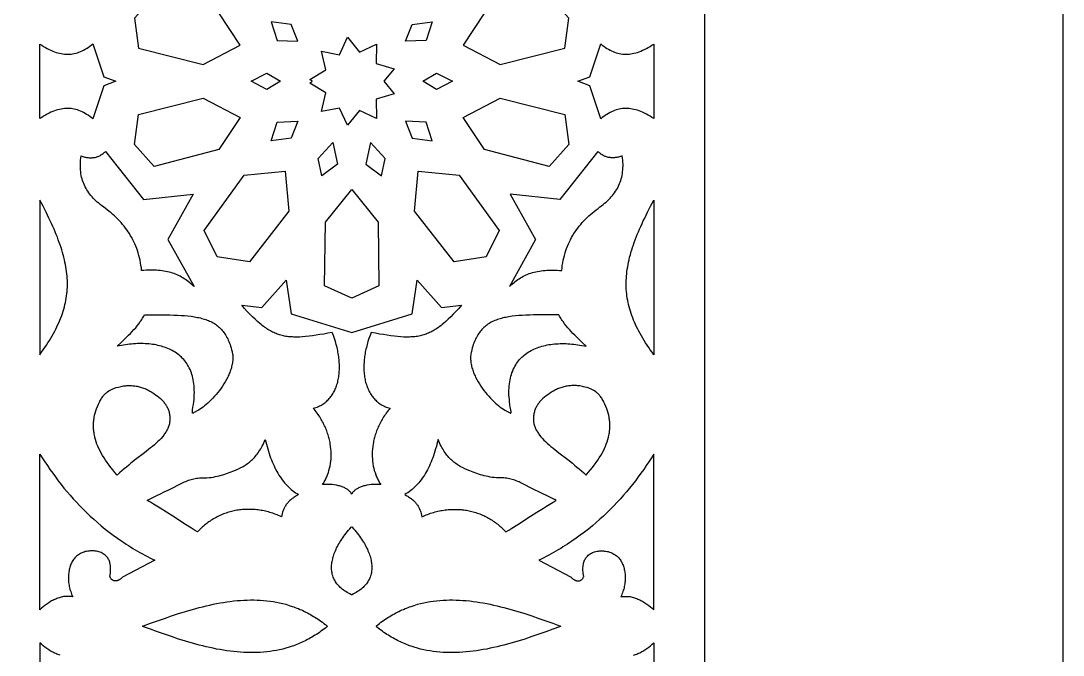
# Model space of a CAD drawing. Extents: x -580 to 580, y -400 to 400.
# Drawn here: x 478.1 to 580, y -56.1 to 5.9 of the extents above; entities that cross this region are included whole.
import ezdxf

# ---------------------------------------------------------------- set-up
doc = ezdxf.new("R2010")
doc.units = 0
doc.layers.add('LAYER_1', color=18, linetype='CONTINUOUS')
doc.layers.add('LAYER_2', color=174, linetype='CONTINUOUS')

msp = doc.modelspace()

# ---------------------------------------------------------------- linework, layer by layer
at = {"layer": 'LAYER_1'}
for points in [[(-580, -400), (580, -400), (580, 400), (-580, 400)], [(489.26, 6.14), (489.66, 3.23), (495.97, 1.61), (499.58, 3.5), (497.51, 6.66), (491.18, 8.3)], [(524.99, 1.61), (531.29, 3.23), (531.69, 6.14), (529.78, 8.3), (523.44, 6.66), (521.37, 3.5)], [(505.21, 3.89), (504.56, 5.55), (502.61, 5.81), (503.19, 3.98)], [(515.75, 3.89), (516.39, 5.55), (518.35, 5.81), (517.77, 3.98)], [(506.63, -0.02), (506.4, 0.16), (507.96, 1.09), (507.52, 2.92), (509.3, 2.58), (510.08, 4.28), (511.24, 2.83), (512.89, 3.6), (512.88, 1.72), (514.62, 1.21), (513.62, -0.02), (514.62, -1.25), (512.88, -1.76), (512.89, -3.65), (511.24, -2.87), (510.08, -4.32), (509.3, -2.63), (507.52, -2.96), (507.96, -1.13), (506.4, -0.2)], [(480, -0.02), (480, 3.62), (480.19, 3.5), (480.37, 3.38), (480.55, 3.28), (480.73, 3.18), (480.91, 3.09), (481.09, 3.01), (481.26, 2.94), (481.43, 2.87), (481.6, 2.81), (481.77, 2.76), (481.94, 2.72), (482.1, 2.69), (482.26, 2.66), (482.42, 2.64), (482.58, 2.63), (482.74, 2.63), (482.9, 2.64), (483.06, 2.65), (483.21, 2.67), (483.37, 2.7), (483.52, 2.73), (483.67, 2.78), (483.83, 2.83), (483.98, 2.89), (484.13, 2.96), (484.28, 3.03), (484.43, 3.11), (484.58, 3.2), (484.73, 3.3), (484.88, 3.41), (485.03, 3.52), (485.18, 3.64), (486.25, 0.41), (487.42, -0.02), (486.25, -0.45), (485.18, -3.68), (485.03, -3.56), (484.88, -3.45), (484.73, -3.34), (484.58, -3.25), (484.43, -3.15), (484.28, -3.07), (484.13, -3), (483.98, -2.93), (483.83, -2.87), (483.67, -2.82), (483.52, -2.78), (483.37, -2.74), (483.21, -2.71), (483.06, -2.69), (482.9, -2.68), (482.74, -2.67), (482.58, -2.67), (482.42, -2.68), (482.26, -2.7), (482.1, -2.73), (481.94, -2.76), (481.77, -2.81), (481.6, -2.85), (481.43, -2.91), (481.26, -2.98), (481.09, -3.05), (480.91, -3.13), (480.73, -3.22), (480.55, -3.32), (480.37, -3.43), (480.19, -3.54), (480, -3.66)], [(532.58, -0.02), (533.75, 0.41), (534.82, 3.64), (534.97, 3.52), (535.12, 3.41), (535.27, 3.3), (535.42, 3.2), (535.57, 3.11), (535.72, 3.03), (535.87, 2.96), (536.02, 2.89), (536.17, 2.83), (536.33, 2.78), (536.48, 2.73), (536.63, 2.7), (536.79, 2.67), (536.94, 2.65), (537.1, 2.64), (537.26, 2.63), (537.42, 2.63), (537.58, 2.64), (537.74, 2.66), (537.9, 2.69), (538.06, 2.72), (538.23, 2.76), (538.4, 2.81), (538.57, 2.87), (538.74, 2.94), (538.91, 3.01), (539.09, 3.09), (539.27, 3.18), (539.45, 3.28), (539.63, 3.38), (539.81, 3.5), (540, 3.62), (540, -0.02), (540, -3.66), (539.81, -3.54), (539.63, -3.43), (539.45, -3.32), (539.27, -3.22), (539.09, -3.13), (538.91, -3.05), (538.74, -2.98), (538.57, -2.91), (538.4, -2.85), (538.23, -2.81), (538.06, -2.76), (537.9, -2.73), (537.74, -2.7), (537.58, -2.68), (537.42, -2.67), (537.26, -2.67), (537.1, -2.68), (536.94, -2.69), (536.79, -2.71), (536.63, -2.74), (536.48, -2.78), (536.33, -2.82), (536.17, -2.87), (536.02, -2.93), (535.87, -3), (535.72, -3.07), (535.57, -3.15), (535.42, -3.25), (535.27, -3.34), (535.12, -3.45), (534.97, -3.56), (534.82, -3.68), (533.75, -0.45)], [(500.64, -0.02), (502.18, 0.78), (503.53, -0.02), (502.18, -0.82)], [(517.42, -0.02), (518.78, 0.78), (520.32, -0.02), (518.78, -0.82)], [(489.26, -6.18), (489.66, -3.27), (495.97, -1.65), (499.58, -3.54), (497.51, -6.7), (491.18, -8.34)], [(524.99, -1.65), (531.29, -3.27), (531.69, -6.18), (529.78, -8.34), (523.44, -6.7), (521.37, -3.54)], [(505.21, -3.93), (504.56, -5.59), (502.61, -5.85), (503.19, -4.02)], [(515.75, -3.93), (516.39, -5.59), (518.35, -5.85), (517.77, -4.02)], [(508.65, -6.01), (509.1, -8.11), (507.56, -9.25), (507.2, -7.56)], [(512.31, -6.01), (511.85, -8.11), (513.4, -9.25), (513.75, -7.56)], [(495.07, -20.08), (494.96, -19.98), (494.85, -19.87), (494.73, -19.77), (494.62, -19.67), (494.5, -19.57), (494.37, -19.48), (494.25, -19.39), (494.12, -19.31), (493.99, -19.23), (493.85, -19.15), (493.71, -19.08), (493.57, -19.01), (493.42, -18.94), (493.27, -18.88), (493.12, -18.82), (492.97, -18.77), (492.81, -18.72), (492.64, -18.68), (492.47, -18.64), (492.3, -18.6), (492.13, -18.57), (491.95, -18.54), (491.77, -18.52), (491.58, -18.5), (491.39, -18.49), (491.2, -18.48), (491, -18.47), (490.8, -18.47), (490.59, -18.48), (490.38, -18.49), (490.17, -18.5), (489.95, -18.52), (489.93, -18.26), (489.89, -18.01), (489.85, -17.76), (489.8, -17.51), (489.75, -17.27), (489.69, -17.03), (489.63, -16.8), (489.55, -16.57), (489.47, -16.35), (489.39, -16.13), (489.3, -15.92), (489.2, -15.71), (489.1, -15.5), (488.99, -15.3), (488.88, -15.11), (488.76, -14.91), (488.64, -14.72), (488.51, -14.54), (488.38, -14.36), (488.24, -14.18), (488.09, -14), (487.95, -13.83), (487.79, -13.66), (487.64, -13.5), (487.47, -13.34), (487.31, -13.18), (487.13, -13.03), (486.96, -12.87), (486.78, -12.73), (486.6, -12.58), (486.41, -12.44), (486.22, -12.3), (486.06, -12.18), (485.91, -12.06), (485.77, -11.94), (485.62, -11.82), (485.49, -11.7), (485.36, -11.57), (485.23, -11.45), (485.12, -11.32), (485, -11.18), (484.89, -11.05), (484.79, -10.91), (484.7, -10.77), (484.6, -10.63), (484.52, -10.48), (484.44, -10.33), (484.37, -10.18), (484.3, -10.02), (484.24, -9.87), (484.18, -9.71), (484.13, -9.54), (484.09, -9.38), (484.05, -9.21), (484.02, -9.03), (484, -8.86), (483.98, -8.68), (483.97, -8.49), (483.97, -8.31), (483.97, -8.11), (483.98, -7.92), (483.99, -7.72), (484.02, -7.52), (484.04, -7.31), (484.22, -7.37), (484.39, -7.42), (484.48, -7.44), (484.56, -7.45), (484.64, -7.47), (484.72, -7.48), (484.81, -7.49), (484.89, -7.49), (484.97, -7.49), (485.04, -7.49), (485.12, -7.49), (485.2, -7.48), (485.27, -7.47), (485.35, -7.46), (485.42, -7.45), (485.5, -7.43), (485.57, -7.41), (485.64, -7.38), (485.71, -7.36), (485.78, -7.33), (485.85, -7.3), (485.92, -7.26), (485.98, -7.22), (486.05, -7.18), (486.11, -7.14), (486.18, -7.09), (486.24, -7.04), (486.3, -6.99), (486.36, -6.94), (486.42, -6.88), (490.13, -11.57), (494.98, -11.05), (492.51, -15.48)], [(525.89, -20.08), (526, -19.98), (526.11, -19.87), (526.22, -19.77), (526.34, -19.67), (526.46, -19.57), (526.58, -19.48), (526.71, -19.39), (526.84, -19.31), (526.97, -19.23), (527.1, -19.15), (527.24, -19.08), (527.39, -19.01), (527.53, -18.94), (527.68, -18.88), (527.83, -18.82), (527.99, -18.77), (528.15, -18.72), (528.31, -18.68), (528.48, -18.64), (528.65, -18.6), (528.83, -18.57), (529, -18.54), (529.19, -18.52), (529.37, -18.5), (529.56, -18.49), (529.76, -18.48), (529.95, -18.47), (530.15, -18.47), (530.36, -18.48), (530.57, -18.49), (530.78, -18.5), (531, -18.52), (531.03, -18.26), (531.06, -18.01), (531.1, -17.76), (531.15, -17.51), (531.2, -17.27), (531.26, -17.03), (531.33, -16.8), (531.4, -16.57), (531.48, -16.35), (531.56, -16.13), (531.65, -15.92), (531.75, -15.71), (531.85, -15.5), (531.96, -15.3), (532.07, -15.11), (532.19, -14.91), (532.31, -14.72), (532.44, -14.54), (532.58, -14.36), (532.72, -14.18), (532.86, -14), (533.01, -13.83), (533.16, -13.66), (533.32, -13.5), (533.48, -13.34), (533.65, -13.18), (533.82, -13.03), (534, -12.87), (534.17, -12.73), (534.36, -12.58), (534.55, -12.44), (534.74, -12.3), (534.89, -12.18), (535.04, -12.06), (535.19, -11.94), (535.33, -11.82), (535.47, -11.7), (535.6, -11.57), (535.72, -11.45), (535.84, -11.32), (535.95, -11.18), (536.06, -11.05), (536.16, -10.91), (536.26, -10.77), (536.35, -10.63), (536.44, -10.48), (536.51, -10.33), (536.59, -10.18), (536.65, -10.02), (536.72, -9.87), (536.77, -9.71), (536.82, -9.54), (536.86, -9.38), (536.9, -9.21), (536.93, -9.03), (536.95, -8.86), (536.97, -8.68), (536.98, -8.49), (536.99, -8.31), (536.99, -8.11), (536.98, -7.92), (536.96, -7.72), (536.94, -7.52), (536.91, -7.31), (536.74, -7.37), (536.56, -7.42), (536.48, -7.44), (536.39, -7.45), (536.31, -7.47), (536.23, -7.48), (536.15, -7.49), (536.07, -7.49), (535.99, -7.49), (535.91, -7.49), (535.83, -7.49), (535.76, -7.48), (535.68, -7.47), (535.61, -7.46), (535.53, -7.45), (535.46, -7.43), (535.39, -7.41), (535.32, -7.38), (535.25, -7.36), (535.18, -7.33), (535.11, -7.3), (535.04, -7.26), (534.97, -7.22), (534.91, -7.18), (534.84, -7.14), (534.78, -7.09), (534.71, -7.04), (534.65, -6.99), (534.59, -6.94), (534.53, -6.88), (530.83, -11.57), (525.98, -11.05), (528.45, -15.48)], [(500.48, -17.67), (497.33, -17.18), (496.05, -14.61), (499.97, -9.2), (503.99, -8.79), (504.33, -12.71)], [(520.98, -9.2), (524.9, -14.61), (523.63, -17.18), (520.48, -17.67), (516.63, -12.71), (516.97, -8.79)], [(510.48, -10.58), (513.05, -13.78), (513.13, -20), (510.48, -21.2), (507.83, -20), (507.91, -13.78)], [(480, -26.74), (480.17, -26.5), (480.34, -26.27), (480.5, -26.03), (480.65, -25.8), (480.8, -25.57), (480.94, -25.34), (481.08, -25.12), (481.21, -24.89), (481.34, -24.67), (481.46, -24.45), (481.57, -24.23), (481.68, -24.01), (481.78, -23.79), (481.88, -23.57), (481.97, -23.35), (482.06, -23.14), (482.14, -22.92), (482.21, -22.71), (482.28, -22.5), (482.35, -22.28), (482.41, -22.07), (482.46, -21.85), (482.51, -21.64), (482.55, -21.43), (482.59, -21.21), (482.62, -21), (482.65, -20.79), (482.67, -20.57), (482.69, -20.36), (482.7, -20.14), (482.7, -19.92), (482.7, -19.71), (482.7, -19.49), (482.68, -19.27), (482.67, -19.05), (482.65, -18.83), (482.62, -18.6), (482.59, -18.38), (482.55, -18.15), (482.51, -17.92), (482.46, -17.69), (482.41, -17.46), (482.36, -17.22), (482.29, -16.98), (482.23, -16.75), (482.15, -16.5), (482.08, -16.26), (481.99, -16.01), (481.91, -15.76), (481.81, -15.51), (481.72, -15.26), (481.61, -15), (481.51, -14.74), (481.39, -14.47), (481.28, -14.2), (481.15, -13.93), (481.03, -13.66), (480.89, -13.38), (480.76, -13.1), (480.62, -12.81), (480.32, -12.22), (480, -11.62)], [(540, -26.74), (539.83, -26.5), (539.66, -26.27), (539.5, -26.03), (539.35, -25.8), (539.2, -25.57), (539.06, -25.34), (538.92, -25.12), (538.79, -24.89), (538.66, -24.67), (538.54, -24.45), (538.43, -24.23), (538.32, -24.01), (538.22, -23.79), (538.12, -23.57), (538.03, -23.35), (537.94, -23.14), (537.86, -22.92), (537.79, -22.71), (537.72, -22.5), (537.65, -22.28), (537.59, -22.07), (537.54, -21.85), (537.49, -21.64), (537.45, -21.43), (537.41, -21.21), (537.38, -21), (537.35, -20.79), (537.33, -20.57), (537.31, -20.36), (537.3, -20.14), (537.3, -19.92), (537.3, -19.71), (537.3, -19.49), (537.32, -19.27), (537.33, -19.05), (537.35, -18.83), (537.38, -18.6), (537.41, -18.38), (537.45, -18.15), (537.49, -17.92), (537.54, -17.69), (537.59, -17.46), (537.64, -17.22), (537.71, -16.98), (537.77, -16.75), (537.85, -16.5), (537.92, -16.26), (538.01, -16.01), (538.09, -15.76), (538.19, -15.51), (538.28, -15.26), (538.39, -15), (538.49, -14.74), (538.61, -14.47), (538.72, -14.2), (538.85, -13.93), (538.97, -13.66), (539.11, -13.38), (539.24, -13.1), (539.38, -12.81), (539.68, -12.22), (540, -11.62)], [(510.48, -40.38), (510.48, -40.37), (510.47, -40.38), (510.47, -40.36), (510.43, -40.29), (510.38, -40.22), (510.33, -40.16), (510.28, -40.1), (510.22, -40.05), (510.16, -39.99), (510.1, -39.94), (510.03, -39.89), (509.96, -39.85), (509.88, -39.81), (509.81, -39.76), (509.73, -39.73), (509.64, -39.69), (509.56, -39.66), (509.47, -39.63), (509.38, -39.6), (509.28, -39.57), (509.19, -39.55), (509.09, -39.52), (508.99, -39.5), (508.78, -39.47), (508.57, -39.44), (508.34, -39.43), (508.11, -39.42), (507.88, -39.42), (507.64, -39.42), (507.69, -39.34), (507.75, -39.25), (507.8, -39.16), (507.86, -39.07), (507.91, -38.97), (507.95, -38.88), (508, -38.78), (508.04, -38.68), (508.08, -38.58), (508.12, -38.48), (508.2, -38.27), (508.26, -38.06), (508.32, -37.84), (508.37, -37.62), (508.4, -37.39), (508.43, -37.16), (508.46, -36.92), (508.47, -36.68), (508.47, -36.44), (508.46, -36.2), (508.44, -35.95), (508.42, -35.7), (508.38, -35.45), (508.36, -35.32), (508.33, -35.2), (508.31, -35.07), (508.28, -34.94), (508.24, -34.82), (508.21, -34.69), (508.17, -34.56), (508.13, -34.44), (508.09, -34.31), (508.04, -34.18), (507.99, -34.06), (507.94, -33.93), (507.89, -33.8), (507.83, -33.68), (507.77, -33.55), (507.71, -33.43), (507.64, -33.31), (507.57, -33.18), (507.5, -33.06), (507.43, -32.94), (507.35, -32.81), (507.27, -32.69), (507.19, -32.57), (507.1, -32.45), (507.01, -32.33), (506.92, -32.21), (506.83, -32.1), (506.73, -31.98), (506.86, -31.94), (506.98, -31.9), (507.1, -31.86), (507.22, -31.81), (507.34, -31.75), (507.45, -31.7), (507.55, -31.64), (507.66, -31.57), (507.76, -31.5), (507.86, -31.43), (507.95, -31.36), (508.04, -31.28), (508.13, -31.2), (508.21, -31.11), (508.29, -31.03), (508.37, -30.94), (508.44, -30.84), (508.51, -30.75), (508.58, -30.65), (508.64, -30.55), (508.71, -30.45), (508.76, -30.34), (508.82, -30.23), (508.87, -30.12), (508.92, -30.01), (508.96, -29.89), (509, -29.77), (509.04, -29.65), (509.08, -29.53), (509.11, -29.41), (509.14, -29.28), (509.17, -29.15), (509.19, -29.02), (509.22, -28.89), (509.23, -28.76), (509.25, -28.63), (509.26, -28.49), (509.27, -28.35), (509.28, -28.21), (509.28, -28.08), (509.28, -27.94), (509.28, -27.79), (509.28, -27.65), (509.27, -27.51), (509.26, -27.36), (509.25, -27.22), (509.23, -27.07), (509.21, -26.93), (509.19, -26.78), (509.17, -26.63), (509.14, -26.48), (509.11, -26.34), (509.08, -26.19), (509.05, -26.04), (508.97, -25.74), (508.89, -25.45), (508.79, -25.15), (508.69, -24.86), (508.57, -24.56), (508.15, -24.64), (507.75, -24.72), (507.36, -24.78), (507, -24.84), (506.64, -24.89), (506.31, -24.94), (505.98, -24.97), (505.67, -25), (505.38, -25.02), (505.09, -25.02), (504.95, -25.02), (504.81, -25.02), (504.68, -25.01), (504.55, -25.01), (504.42, -25), (504.29, -24.98), (504.16, -24.97), (504.04, -24.95), (503.92, -24.92), (503.8, -24.9), (503.68, -24.87), (503.56, -24.84), (503.44, -24.81), (503.32, -24.77), (503.21, -24.73), (503.09, -24.68), (502.98, -24.64), (502.87, -24.58), (502.75, -24.53), (502.64, -24.47), (502.53, -24.41), (502.42, -24.35), (502.3, -24.28), (502.19, -24.21), (502.08, -24.13), (501.97, -24.05), (501.85, -23.97), (501.74, -23.88), (501.62, -23.79), (501.51, -23.69), (501.27, -23.49), (501.04, -23.27), (500.79, -23.03), (500.54, -22.78), (500.28, -22.51), (500.02, -22.22), (499.74, -21.91), (501.71, -22.13), (504.06, -19.44), (504.56, -22.76), (510.48, -24.57), (516.4, -22.76), (516.89, -19.44), (519.25, -22.13), (521.22, -21.91), (520.94, -22.22), (520.67, -22.51), (520.41, -22.78), (520.16, -23.03), (519.92, -23.27), (519.68, -23.49), (519.45, -23.69), (519.33, -23.79), (519.22, -23.88), (519.1, -23.97), (518.99, -24.05), (518.88, -24.13), (518.76, -24.21), (518.65, -24.28), (518.54, -24.35), (518.43, -24.41), (518.31, -24.47), (518.2, -24.53), (518.09, -24.58), (517.98, -24.64), (517.86, -24.68), (517.75, -24.73), (517.63, -24.77), (517.52, -24.81), (517.4, -24.84), (517.28, -24.87), (517.16, -24.9), (517.04, -24.92), (516.92, -24.95), (516.79, -24.97), (516.66, -24.98), (516.54, -25), (516.41, -25.01), (516.27, -25.01), (516.14, -25.02), (516, -25.02), (515.86, -25.02), (515.58, -25.02), (515.28, -25), (514.97, -24.97), (514.65, -24.94), (514.31, -24.89), (513.96, -24.84), (513.59, -24.78), (513.2, -24.72), (512.8, -24.64), (512.38, -24.56), (512.27, -24.86), (512.16, -25.15), (512.07, -25.45), (511.98, -25.74), (511.91, -26.04), (511.87, -26.19), (511.84, -26.34), (511.81, -26.48), (511.79, -26.63), (511.76, -26.78), (511.74, -26.93), (511.72, -27.07), (511.71, -27.22), (511.7, -27.36), (511.69, -27.51), (511.68, -27.65), (511.67, -27.79), (511.67, -27.94), (511.67, -28.08), (511.68, -28.21), (511.68, -28.35), (511.69, -28.49), (511.71, -28.63), (511.72, -28.76), (511.74, -28.89), (511.76, -29.02), (511.78, -29.15), (511.81, -29.28), (511.84, -29.41), (511.87, -29.53), (511.91, -29.65), (511.95, -29.77), (511.99, -29.89), (512.04, -30.01), (512.09, -30.12), (512.14, -30.23), (512.19, -30.34), (512.25, -30.45), (512.31, -30.55), (512.37, -30.65), (512.44, -30.75), (512.51, -30.84), (512.59, -30.94), (512.66, -31.03), (512.74, -31.11), (512.83, -31.2), (512.91, -31.28), (513.01, -31.36), (513.1, -31.43), (513.2, -31.5), (513.3, -31.57), (513.4, -31.64), (513.51, -31.7), (513.62, -31.75), (513.73, -31.81), (513.85, -31.86), (513.97, -31.9), (514.1, -31.94), (514.23, -31.98), (514.13, -32.1), (514.03, -32.21), (513.94, -32.33), (513.85, -32.45), (513.77, -32.57), (513.68, -32.69), (513.6, -32.81), (513.53, -32.94), (513.45, -33.06), (513.38, -33.18), (513.31, -33.31), (513.25, -33.43), (513.19, -33.55), (513.13, -33.68), (513.07, -33.8), (513.02, -33.93), (512.96, -34.06), (512.91, -34.18), (512.87, -34.31), (512.83, -34.44), (512.78, -34.56), (512.75, -34.69), (512.71, -34.82), (512.68, -34.94), (512.65, -35.07), (512.62, -35.2), (512.6, -35.32), (512.57, -35.45), (512.54, -35.7), (512.51, -35.95), (512.49, -36.2), (512.49, -36.44), (512.49, -36.68), (512.5, -36.92), (512.52, -37.16), (512.55, -37.39), (512.59, -37.62), (512.64, -37.84), (512.69, -38.06), (512.76, -38.27), (512.83, -38.48), (512.87, -38.58), (512.91, -38.68), (512.96, -38.78), (513, -38.88), (513.05, -38.97), (513.1, -39.07), (513.15, -39.16), (513.2, -39.25), (513.26, -39.34), (513.32, -39.42), (513.08, -39.42), (512.84, -39.42), (512.61, -39.43), (512.39, -39.44), (512.17, -39.47), (511.96, -39.5), (511.86, -39.52), (511.77, -39.55), (511.67, -39.57), (511.58, -39.6), (511.49, -39.63), (511.4, -39.66), (511.31, -39.69), (511.23, -39.73), (511.15, -39.76), (511.07, -39.81), (511, -39.85), (510.93, -39.89), (510.86, -39.94), (510.8, -39.99), (510.73, -40.05), (510.68, -40.1), (510.62, -40.16), (510.57, -40.22), (510.53, -40.29), (510.48, -40.36)], [(494.97, -31.86), (495.01, -31.61), (495.04, -31.36), (495.07, -31.12), (495.09, -30.89), (495.1, -30.66), (495.11, -30.43), (495.1, -30.21), (495.1, -30), (495.08, -29.79), (495.06, -29.59), (495.03, -29.4), (495, -29.21), (494.96, -29.02), (494.92, -28.84), (494.87, -28.67), (494.81, -28.5), (494.75, -28.34), (494.68, -28.18), (494.61, -28.03), (494.53, -27.88), (494.45, -27.74), (494.36, -27.6), (494.27, -27.47), (494.17, -27.34), (494.07, -27.22), (493.96, -27.1), (493.85, -26.99), (493.73, -26.88), (493.61, -26.78), (493.49, -26.68), (493.36, -26.59), (493.23, -26.5), (493.09, -26.42), (492.95, -26.34), (492.81, -26.26), (492.66, -26.19), (492.51, -26.13), (492.36, -26.07), (492.2, -26.01), (492.04, -25.96), (491.88, -25.91), (491.71, -25.87), (491.55, -25.83), (491.38, -25.79), (491.2, -25.76), (491.03, -25.73), (490.85, -25.71), (490.67, -25.69), (490.48, -25.68), (490.3, -25.67), (490.11, -25.66), (489.93, -25.66), (489.74, -25.66), (489.55, -25.66), (489.35, -25.67), (489.16, -25.68), (488.96, -25.7), (488.77, -25.72), (488.57, -25.74), (488.37, -25.77), (488.17, -25.8), (487.97, -25.83), (487.77, -25.87), (487.57, -25.91), (487.95, -25.54), (488.32, -25.19), (488.68, -24.83), (488.86, -24.66), (489.03, -24.47), (489.2, -24.29), (489.37, -24.1), (489.53, -23.91), (489.68, -23.71), (489.82, -23.51), (489.9, -23.4), (489.96, -23.29), (490.03, -23.18), (490.1, -23.07), (490.16, -22.96), (490.22, -22.84), (491.93, -22.85), (492.33, -22.85), (492.71, -22.86), (493.09, -22.87), (493.45, -22.88), (493.81, -22.9), (494.15, -22.92), (494.48, -22.95), (494.8, -22.99), (495.11, -23.03), (495.26, -23.06), (495.41, -23.09), (495.55, -23.12), (495.69, -23.15), (495.83, -23.19), (495.96, -23.22), (496.1, -23.27), (496.23, -23.31), (496.35, -23.36), (496.48, -23.41), (496.6, -23.46), (496.72, -23.51), (496.83, -23.57), (496.95, -23.64), (497.06, -23.7), (497.16, -23.77), (497.27, -23.85), (497.37, -23.92), (497.47, -24.01), (497.56, -24.09), (497.66, -24.18), (497.75, -24.27), (497.83, -24.37), (497.92, -24.47), (498, -24.58), (498.08, -24.69), (498.15, -24.81), (498.22, -24.93), (498.29, -25.06), (498.36, -25.19), (498.42, -25.32), (498.48, -25.46), (498.54, -25.61), (498.6, -25.76), (498.65, -25.92), (498.7, -26.08), (498.75, -26.25), (498.79, -26.42), (498.81, -26.53), (498.83, -26.64), (498.85, -26.76), (498.85, -26.87), (498.86, -26.98), (498.86, -27.09), (498.86, -27.21), (498.85, -27.32), (498.84, -27.44), (498.82, -27.55), (498.8, -27.67), (498.78, -27.78), (498.75, -27.9), (498.72, -28.02), (498.69, -28.13), (498.65, -28.25), (498.61, -28.36), (498.57, -28.48), (498.52, -28.59), (498.47, -28.71), (498.42, -28.82), (498.37, -28.93), (498.25, -29.16), (498.13, -29.38), (498, -29.6), (497.86, -29.81), (497.71, -30.02), (497.56, -30.23), (497.4, -30.43), (497.24, -30.62), (497.08, -30.81), (496.92, -30.98), (496.75, -31.15), (496.59, -31.31), (496.43, -31.47), (496.27, -31.61), (496.11, -31.74), (495.95, -31.86), (495.8, -31.98), (495.66, -32.07), (495.52, -32.16), (495.39, -32.23), (495.26, -32.29), (495.2, -32.32), (495.14, -32.35), (495.05, -32.4), (495.01, -32.42), (494.98, -32.44), (494.95, -32.44), (494.94, -32.44), (494.93, -32.44), (494.92, -32.43), (494.92, -32.42), (494.91, -32.39), (494.91, -32.35), (494.91, -32.29), (494.92, -32.21), (494.93, -32.12)], [(525.98, -31.86), (525.94, -31.61), (525.91, -31.36), (525.89, -31.12), (525.87, -30.89), (525.85, -30.66), (525.85, -30.43), (525.85, -30.21), (525.86, -30), (525.87, -29.79), (525.89, -29.59), (525.92, -29.4), (525.95, -29.21), (525.99, -29.02), (526.04, -28.84), (526.09, -28.67), (526.14, -28.5), (526.21, -28.34), (526.27, -28.18), (526.35, -28.03), (526.42, -27.88), (526.51, -27.74), (526.59, -27.6), (526.69, -27.47), (526.79, -27.34), (526.89, -27.22), (526.99, -27.1), (527.11, -26.99), (527.22, -26.88), (527.34, -26.78), (527.47, -26.68), (527.59, -26.59), (527.73, -26.5), (527.86, -26.42), (528, -26.34), (528.15, -26.26), (528.29, -26.19), (528.44, -26.13), (528.6, -26.07), (528.75, -26.01), (528.91, -25.96), (529.07, -25.91), (529.24, -25.87), (529.41, -25.83), (529.58, -25.79), (529.75, -25.76), (529.93, -25.73), (530.11, -25.71), (530.29, -25.69), (530.47, -25.68), (530.65, -25.67), (530.84, -25.66), (531.03, -25.66), (531.22, -25.66), (531.41, -25.66), (531.6, -25.67), (531.8, -25.68), (531.99, -25.7), (532.19, -25.72), (532.39, -25.74), (532.58, -25.77), (532.78, -25.8), (532.98, -25.83), (533.18, -25.87), (533.38, -25.91), (533.01, -25.54), (532.64, -25.19), (532.27, -24.83), (532.1, -24.66), (531.92, -24.47), (531.75, -24.29), (531.59, -24.1), (531.43, -23.91), (531.28, -23.71), (531.13, -23.51), (531.06, -23.4), (530.99, -23.29), (530.92, -23.18), (530.86, -23.07), (530.8, -22.96), (530.73, -22.84), (529.03, -22.85), (528.63, -22.85), (528.24, -22.86), (527.87, -22.87), (527.5, -22.88), (527.15, -22.9), (526.8, -22.92), (526.47, -22.95), (526.15, -22.99), (525.85, -23.03), (525.7, -23.06), (525.55, -23.09), (525.41, -23.12), (525.26, -23.15), (525.13, -23.19), (524.99, -23.22), (524.86, -23.27), (524.73, -23.31), (524.6, -23.36), (524.48, -23.41), (524.35, -23.46), (524.24, -23.51), (524.12, -23.57), (524.01, -23.64), (523.9, -23.7), (523.79, -23.77), (523.69, -23.85), (523.59, -23.92), (523.49, -24.01), (523.39, -24.09), (523.3, -24.18), (523.21, -24.27), (523.12, -24.37), (523.04, -24.47), (522.96, -24.58), (522.88, -24.69), (522.8, -24.81), (522.73, -24.93), (522.66, -25.06), (522.59, -25.19), (522.53, -25.32), (522.47, -25.46), (522.41, -25.61), (522.36, -25.76), (522.3, -25.92), (522.26, -26.08), (522.21, -26.25), (522.17, -26.42), (522.14, -26.53), (522.12, -26.64), (522.11, -26.76), (522.1, -26.87), (522.09, -26.98), (522.09, -27.09), (522.1, -27.21), (522.11, -27.32), (522.12, -27.44), (522.13, -27.55), (522.15, -27.67), (522.18, -27.78), (522.2, -27.9), (522.23, -28.02), (522.27, -28.13), (522.3, -28.25), (522.34, -28.36), (522.39, -28.48), (522.43, -28.59), (522.48, -28.71), (522.53, -28.82), (522.59, -28.93), (522.7, -29.16), (522.83, -29.38), (522.96, -29.6), (523.1, -29.81), (523.24, -30.02), (523.4, -30.23), (523.55, -30.43), (523.71, -30.62), (523.87, -30.81), (524.04, -30.98), (524.2, -31.15), (524.36, -31.31), (524.53, -31.47), (524.69, -31.61), (524.85, -31.74), (525, -31.86), (525.15, -31.98), (525.3, -32.07), (525.44, -32.16), (525.57, -32.23), (525.69, -32.29), (525.76, -32.32), (525.81, -32.35), (525.91, -32.4), (525.95, -32.42), (525.98, -32.44), (526, -32.44), (526.01, -32.44), (526.02, -32.44), (526.03, -32.43), (526.04, -32.42), (526.05, -32.39), (526.05, -32.35), (526.05, -32.29), (526.04, -32.21), (526.03, -32.12)], [(487.57, -38.5), (487.35, -38.25), (487.15, -38.01), (486.95, -37.77), (486.77, -37.53), (486.6, -37.29), (486.43, -37.06), (486.28, -36.82), (486.14, -36.59), (486.01, -36.36), (485.89, -36.14), (485.78, -35.91), (485.68, -35.69), (485.59, -35.47), (485.51, -35.25), (485.44, -35.03), (485.39, -34.81), (485.34, -34.59), (485.32, -34.48), (485.3, -34.38), (485.28, -34.27), (485.27, -34.16), (485.26, -34.05), (485.25, -33.95), (485.25, -33.84), (485.25, -33.73), (485.25, -33.63), (485.25, -33.52), (485.26, -33.41), (485.26, -33.3), (485.27, -33.2), (485.29, -33.09), (485.3, -32.98), (485.32, -32.88), (485.36, -32.66), (485.42, -32.45), (485.48, -32.23), (485.55, -32.02), (485.63, -31.8), (485.73, -31.59), (485.83, -31.37), (485.88, -31.27), (485.93, -31.17), (485.99, -31.08), (486.04, -31), (486.1, -30.92), (486.16, -30.84), (486.21, -30.77), (486.27, -30.7), (486.33, -30.63), (486.39, -30.57), (486.45, -30.51), (486.51, -30.46), (486.57, -30.41), (486.63, -30.36), (486.76, -30.28), (486.88, -30.2), (487, -30.14), (487.13, -30.08), (487.25, -30.03), (487.36, -29.99), (487.48, -29.96), (487.7, -29.9), (487.82, -29.87), (487.94, -29.84), (488.05, -29.82), (488.17, -29.8), (488.29, -29.79), (488.4, -29.77), (488.52, -29.76), (488.63, -29.76), (488.75, -29.76), (488.86, -29.76), (488.97, -29.76), (489.08, -29.77), (489.19, -29.78), (489.3, -29.79), (489.41, -29.81), (489.52, -29.83), (489.62, -29.85), (489.73, -29.88), (489.84, -29.9), (489.94, -29.94), (490.05, -29.97), (490.15, -30.01), (490.25, -30.05), (490.36, -30.09), (490.46, -30.14), (490.56, -30.19), (490.66, -30.24), (490.76, -30.29), (490.86, -30.35), (490.96, -30.41), (491.15, -30.53), (491.32, -30.65), (491.48, -30.77), (491.64, -30.89), (491.78, -31.02), (491.92, -31.15), (491.99, -31.22), (492.05, -31.29), (492.11, -31.36), (492.17, -31.43), (492.22, -31.51), (492.28, -31.58), (492.33, -31.66), (492.38, -31.74), (492.42, -31.82), (492.46, -31.9), (492.5, -31.98), (492.54, -32.07), (492.57, -32.15), (492.6, -32.24), (492.63, -32.34), (492.65, -32.43), (492.67, -32.52), (492.69, -32.62), (492.7, -32.72), (492.71, -32.82), (492.71, -32.93), (492.71, -33.04), (492.71, -33.13), (492.7, -33.23), (492.69, -33.32), (492.68, -33.41), (492.66, -33.5), (492.64, -33.59), (492.61, -33.68), (492.58, -33.77), (492.55, -33.85), (492.51, -33.94), (492.48, -34.02), (492.43, -34.11), (492.39, -34.19), (492.34, -34.28), (492.29, -34.36), (492.23, -34.44), (492.17, -34.52), (492.11, -34.6), (491.98, -34.76), (491.85, -34.92), (491.7, -35.08), (491.54, -35.24), (491.37, -35.39), (491.2, -35.55), (491.01, -35.71), (490.83, -35.86), (490.63, -36.02), (490.22, -36.34), (489.36, -37), (488.91, -37.35), (488.69, -37.53), (488.46, -37.72), (488.24, -37.91), (488.02, -38.1), (487.79, -38.3)], [(533.38, -38.5), (533.6, -38.25), (533.81, -38.01), (534, -37.77), (534.18, -37.53), (534.36, -37.29), (534.52, -37.06), (534.67, -36.82), (534.81, -36.59), (534.94, -36.36), (535.07, -36.14), (535.18, -35.91), (535.27, -35.69), (535.36, -35.47), (535.44, -35.25), (535.51, -35.03), (535.57, -34.81), (535.62, -34.59), (535.64, -34.48), (535.66, -34.38), (535.67, -34.27), (535.68, -34.16), (535.69, -34.05), (535.7, -33.95), (535.7, -33.84), (535.71, -33.73), (535.71, -33.63), (535.7, -33.52), (535.7, -33.41), (535.69, -33.3), (535.68, -33.2), (535.67, -33.09), (535.65, -32.98), (535.63, -32.88), (535.59, -32.66), (535.54, -32.45), (535.48, -32.23), (535.4, -32.02), (535.32, -31.8), (535.23, -31.59), (535.12, -31.37), (535.07, -31.27), (535.02, -31.17), (534.97, -31.08), (534.91, -31), (534.86, -30.92), (534.8, -30.84), (534.74, -30.77), (534.68, -30.7), (534.62, -30.63), (534.56, -30.57), (534.5, -30.51), (534.44, -30.46), (534.38, -30.41), (534.32, -30.36), (534.2, -30.28), (534.07, -30.2), (533.95, -30.14), (533.83, -30.08), (533.71, -30.03), (533.59, -29.99), (533.48, -29.96), (533.26, -29.9), (533.14, -29.87), (533.02, -29.84), (532.9, -29.82), (532.78, -29.8), (532.67, -29.79), (532.55, -29.77), (532.44, -29.76), (532.32, -29.76), (532.21, -29.76), (532.1, -29.76), (531.98, -29.76), (531.87, -29.77), (531.76, -29.78), (531.65, -29.79), (531.54, -29.81), (531.44, -29.83), (531.33, -29.85), (531.22, -29.88), (531.12, -29.9), (531.01, -29.94), (530.91, -29.97), (530.8, -30.01), (530.7, -30.05), (530.6, -30.09), (530.5, -30.14), (530.39, -30.19), (530.29, -30.24), (530.19, -30.29), (530.09, -30.35), (530, -30.41), (529.8, -30.53), (529.63, -30.65), (529.47, -30.77), (529.32, -30.89), (529.17, -31.02), (529.03, -31.15), (528.97, -31.22), (528.91, -31.29), (528.84, -31.36), (528.79, -31.43), (528.73, -31.51), (528.68, -31.58), (528.63, -31.66), (528.58, -31.74), (528.53, -31.82), (528.49, -31.9), (528.45, -31.98), (528.42, -32.07), (528.38, -32.15), (528.35, -32.24), (528.33, -32.34), (528.3, -32.43), (528.28, -32.52), (528.27, -32.62), (528.26, -32.72), (528.25, -32.82), (528.24, -32.93), (528.24, -33.04), (528.24, -33.13), (528.25, -33.23), (528.26, -33.32), (528.28, -33.41), (528.29, -33.5), (528.32, -33.59), (528.34, -33.68), (528.37, -33.77), (528.4, -33.85), (528.44, -33.94), (528.48, -34.02), (528.52, -34.11), (528.57, -34.19), (528.62, -34.28), (528.67, -34.36), (528.72, -34.44), (528.78, -34.52), (528.84, -34.6), (528.97, -34.76), (529.11, -34.92), (529.26, -35.08), (529.42, -35.24), (529.58, -35.39), (529.76, -35.55), (529.94, -35.71), (530.13, -35.86), (530.32, -36.02), (530.73, -36.34), (531.59, -37), (532.04, -37.35), (532.26, -37.53), (532.49, -37.72), (532.72, -37.91), (532.94, -38.1), (533.16, -38.3)], [(495.42, -44.06), (495.13, -43.89), (494.83, -43.71), (494.23, -43.33), (493, -42.53), (492.37, -42.13), (491.75, -41.73), (491.43, -41.54), (491.12, -41.35), (490.81, -41.16), (490.5, -40.98), (490.65, -40.9), (490.8, -40.82), (491.11, -40.66), (491.43, -40.51), (491.78, -40.34), (492.17, -40.16), (492.62, -39.94), (493.14, -39.68), (493.43, -39.52), (493.75, -39.36), (493.87, -39.29), (494, -39.23), (494.13, -39.17), (494.26, -39.12), (494.39, -39.07), (494.52, -39.02), (494.66, -38.97), (494.79, -38.93), (494.92, -38.9), (495.06, -38.87), (495.19, -38.84), (495.33, -38.82), (495.46, -38.8), (495.6, -38.79), (495.73, -38.78), (495.86, -38.78), (496.1, -38.78), (496.32, -38.77), (496.54, -38.75), (496.75, -38.73), (496.96, -38.7), (497.15, -38.66), (497.34, -38.62), (497.53, -38.58), (497.71, -38.53), (497.89, -38.47), (498.07, -38.41), (498.25, -38.35), (498.6, -38.22), (498.95, -38.09), (499.18, -37.99), (499.41, -37.89), (499.64, -37.78), (499.75, -37.72), (499.86, -37.66), (499.97, -37.6), (500.08, -37.53), (500.18, -37.46), (500.29, -37.39), (500.39, -37.31), (500.49, -37.23), (500.59, -37.15), (500.69, -37.06), (500.79, -36.97), (500.89, -36.88), (500.98, -36.78), (501.07, -36.67), (501.16, -36.57), (501.25, -36.45), (501.34, -36.34), (501.42, -36.21), (501.51, -36.08), (501.59, -35.95), (501.67, -35.81), (501.74, -35.67), (501.82, -35.52), (501.89, -35.36), (501.96, -35.2), (502.03, -35.03), (502.09, -35.27), (502.15, -35.5), (502.21, -35.73), (502.27, -35.95), (502.34, -36.18), (502.41, -36.39), (502.48, -36.61), (502.56, -36.82), (502.64, -37.02), (502.72, -37.22), (502.8, -37.42), (502.89, -37.61), (502.98, -37.8), (503.07, -37.98), (503.17, -38.16), (503.26, -38.33), (503.37, -38.5), (503.47, -38.66), (503.58, -38.82), (503.69, -38.97), (503.81, -39.12), (503.92, -39.27), (504.05, -39.4), (504.17, -39.54), (504.3, -39.67), (504.43, -39.79), (504.57, -39.91), (504.7, -40.02), (504.85, -40.13), (504.99, -40.23), (505.14, -40.32), (505.29, -40.41), (505.19, -40.47), (505.1, -40.52), (505, -40.58), (504.92, -40.64), (504.83, -40.69), (504.75, -40.75), (504.67, -40.81), (504.59, -40.87), (504.52, -40.93), (504.45, -41), (504.38, -41.06), (504.32, -41.13), (504.26, -41.19), (504.2, -41.26), (504.15, -41.32), (504.09, -41.39), (504.05, -41.46), (504, -41.53), (503.96, -41.6), (503.92, -41.67), (503.88, -41.75), (503.84, -41.82), (503.81, -41.89), (503.78, -41.97), (503.75, -42.04), (503.73, -42.12), (503.68, -42.27), (503.65, -42.43), (503.62, -42.59), (503.48, -42.52), (503.34, -42.46), (503.19, -42.4), (503.05, -42.35), (502.91, -42.29), (502.77, -42.24), (502.62, -42.2), (502.48, -42.15), (502.34, -42.11), (502.19, -42.08), (502.05, -42.04), (501.91, -42.01), (501.77, -41.98), (501.62, -41.96), (501.48, -41.93), (501.34, -41.91), (501.2, -41.9), (501.06, -41.88), (500.91, -41.87), (500.77, -41.86), (500.63, -41.86), (500.49, -41.86), (500.35, -41.86), (500.21, -41.86), (500.07, -41.86), (499.94, -41.87), (499.8, -41.88), (499.66, -41.9), (499.53, -41.91), (499.39, -41.93), (499.25, -41.95), (499.12, -41.98), (498.99, -42.01), (498.85, -42.04), (498.72, -42.07), (498.59, -42.1), (498.46, -42.14), (498.33, -42.18), (498.2, -42.22), (498.08, -42.27), (497.95, -42.31), (497.83, -42.36), (497.7, -42.42), (497.58, -42.47), (497.46, -42.53), (497.34, -42.59), (497.22, -42.65), (497.1, -42.72), (496.98, -42.78), (496.87, -42.85), (496.75, -42.92), (496.64, -43), (496.53, -43.07), (496.42, -43.15), (496.31, -43.23), (496.21, -43.32), (496.1, -43.4), (496, -43.49), (495.9, -43.58), (495.8, -43.67), (495.7, -43.77), (495.61, -43.86), (495.51, -43.96)], [(525.54, -44.06), (525.83, -43.89), (526.12, -43.71), (526.72, -43.33), (527.96, -42.53), (528.58, -42.13), (529.21, -41.73), (529.52, -41.54), (529.84, -41.35), (530.15, -41.16), (530.46, -40.98), (530.3, -40.9), (530.15, -40.82), (529.85, -40.66), (529.52, -40.51), (529.17, -40.34), (528.78, -40.16), (528.33, -39.94), (527.81, -39.68), (527.52, -39.52), (527.2, -39.36), (527.08, -39.29), (526.95, -39.23), (526.83, -39.17), (526.7, -39.12), (526.56, -39.07), (526.43, -39.02), (526.3, -38.97), (526.16, -38.93), (526.03, -38.9), (525.89, -38.87), (525.76, -38.84), (525.63, -38.82), (525.49, -38.8), (525.36, -38.79), (525.23, -38.78), (525.1, -38.78), (524.86, -38.78), (524.63, -38.77), (524.41, -38.75), (524.2, -38.73), (524, -38.7), (523.8, -38.66), (523.61, -38.62), (523.42, -38.58), (523.24, -38.53), (523.06, -38.47), (522.88, -38.41), (522.71, -38.35), (522.36, -38.22), (522.01, -38.09), (521.77, -37.99), (521.54, -37.89), (521.32, -37.78), (521.2, -37.72), (521.09, -37.66), (520.98, -37.6), (520.88, -37.53), (520.77, -37.46), (520.67, -37.39), (520.56, -37.31), (520.46, -37.23), (520.36, -37.15), (520.26, -37.06), (520.16, -36.97), (520.07, -36.88), (519.97, -36.78), (519.88, -36.67), (519.79, -36.57), (519.7, -36.45), (519.62, -36.34), (519.53, -36.21), (519.45, -36.08), (519.37, -35.95), (519.29, -35.81), (519.21, -35.67), (519.14, -35.52), (519.06, -35.36), (518.99, -35.2), (518.92, -35.03), (518.87, -35.27), (518.81, -35.5), (518.75, -35.73), (518.68, -35.95), (518.61, -36.18), (518.54, -36.39), (518.47, -36.61), (518.4, -36.82), (518.32, -37.02), (518.24, -37.22), (518.15, -37.42), (518.07, -37.61), (517.98, -37.8), (517.88, -37.98), (517.79, -38.16), (517.69, -38.33), (517.59, -38.5), (517.48, -38.66), (517.37, -38.82), (517.26, -38.97), (517.15, -39.12), (517.03, -39.27), (516.91, -39.4), (516.78, -39.54), (516.66, -39.67), (516.52, -39.79), (516.39, -39.91), (516.25, -40.02), (516.11, -40.13), (515.96, -40.23), (515.81, -40.32), (515.66, -40.41), (515.76, -40.47), (515.86, -40.52), (515.95, -40.58), (516.04, -40.64), (516.13, -40.69), (516.21, -40.75), (516.29, -40.81), (516.36, -40.87), (516.44, -40.93), (516.51, -41), (516.57, -41.06), (516.64, -41.13), (516.7, -41.19), (516.75, -41.26), (516.81, -41.32), (516.86, -41.39), (516.91, -41.46), (516.96, -41.53), (517, -41.6), (517.04, -41.67), (517.08, -41.75), (517.11, -41.82), (517.15, -41.89), (517.18, -41.97), (517.2, -42.04), (517.23, -42.12), (517.27, -42.27), (517.31, -42.43), (517.34, -42.59), (517.48, -42.52), (517.62, -42.46), (517.76, -42.4), (517.9, -42.35), (518.05, -42.29), (518.19, -42.24), (518.33, -42.2), (518.47, -42.15), (518.62, -42.11), (518.76, -42.08), (518.9, -42.04), (519.05, -42.01), (519.19, -41.98), (519.33, -41.96), (519.47, -41.93), (519.62, -41.91), (519.76, -41.9), (519.9, -41.88), (520.04, -41.87), (520.18, -41.86), (520.32, -41.86), (520.46, -41.86), (520.6, -41.86), (520.74, -41.86), (520.88, -41.86), (521.02, -41.87), (521.16, -41.88), (521.29, -41.9), (521.43, -41.91), (521.57, -41.93), (521.7, -41.95), (521.83, -41.98), (521.97, -42.01), (522.1, -42.04), (522.23, -42.07), (522.36, -42.1), (522.49, -42.14), (522.62, -42.18), (522.75, -42.22), (522.88, -42.27), (523, -42.31), (523.13, -42.36), (523.25, -42.42), (523.38, -42.47), (523.5, -42.53), (523.62, -42.59), (523.74, -42.65), (523.85, -42.72), (523.97, -42.78), (524.09, -42.85), (524.2, -42.92), (524.31, -43), (524.42, -43.07), (524.53, -43.15), (524.64, -43.23), (524.75, -43.32), (524.85, -43.4), (524.95, -43.49), (525.06, -43.58), (525.15, -43.67), (525.25, -43.77), (525.35, -43.86), (525.44, -43.96)], [(480, -36.45), (480.24, -36.83), (480.49, -37.21), (480.74, -37.58), (480.99, -37.96), (481.26, -38.33), (481.52, -38.69), (481.8, -39.06), (482.08, -39.42), (482.36, -39.78), (482.66, -40.13), (482.96, -40.48), (483.26, -40.83), (483.58, -41.17), (483.9, -41.51), (484.23, -41.85), (484.57, -42.18), (484.91, -42.51), (485.27, -42.83), (485.63, -43.15), (486, -43.47), (486.39, -43.78), (486.78, -44.08), (487.18, -44.38), (487.59, -44.68), (488.01, -44.97), (488.22, -45.11), (488.44, -45.25), (488.66, -45.39), (488.88, -45.53), (489.1, -45.67), (489.33, -45.8), (489.56, -45.94), (489.79, -46.07), (490.03, -46.2), (490.27, -46.33), (490.51, -46.46), (490.75, -46.59), (491, -46.72), (491.25, -46.84), (488.07, -48.49), (488.03, -48.54), (487.99, -48.57), (487.95, -48.61), (487.91, -48.65), (487.87, -48.68), (487.82, -48.71), (487.78, -48.73), (487.73, -48.76), (487.69, -48.78), (487.64, -48.8), (487.6, -48.81), (487.55, -48.83), (487.51, -48.84), (487.46, -48.84), (487.42, -48.85), (487.37, -48.85), (487.33, -48.84), (487.29, -48.84), (487.25, -48.83), (487.21, -48.82), (487.17, -48.8), (487.13, -48.78), (487.09, -48.76), (487.06, -48.74), (487.02, -48.71), (486.99, -48.68), (486.96, -48.64), (486.94, -48.6), (486.91, -48.56), (486.89, -48.51), (486.87, -48.46), (486.85, -48.41), (486.88, -48.25), (486.9, -48.1), (486.91, -47.96), (486.92, -47.82), (486.92, -47.69), (486.92, -47.56), (486.91, -47.44), (486.9, -47.33), (486.88, -47.22), (486.86, -47.12), (486.84, -47.02), (486.81, -46.93), (486.77, -46.84), (486.73, -46.76), (486.69, -46.68), (486.64, -46.61), (486.56, -46.51), (486.48, -46.43), (486.4, -46.35), (486.3, -46.27), (486.21, -46.21), (486.1, -46.15), (486, -46.09), (485.89, -46.05), (485.78, -46.01), (485.66, -45.98), (485.54, -45.95), (485.42, -45.93), (485.3, -45.92), (485.18, -45.91), (485.06, -45.91), (484.93, -45.91), (484.81, -45.93), (484.69, -45.94), (484.57, -45.97), (484.45, -45.99), (484.33, -46.03), (484.21, -46.07), (484.1, -46.12), (483.99, -46.17), (483.89, -46.23), (483.78, -46.29), (483.69, -46.36), (483.59, -46.43), (483.51, -46.51), (483.43, -46.59), (483.35, -46.68), (483.28, -46.77), (483.23, -46.86), (483.18, -46.94), (483.13, -47.03), (483.09, -47.13), (483.05, -47.22), (483.01, -47.32), (482.97, -47.42), (482.94, -47.52), (482.91, -47.63), (482.88, -47.73), (482.86, -47.84), (482.84, -47.95), (482.83, -48.06), (482.81, -48.18), (482.8, -48.3), (482.8, -48.41), (482.8, -48.53), (482.8, -48.65), (482.8, -48.77), (482.81, -48.9), (482.82, -49.02), (482.84, -49.14), (482.86, -49.27), (482.88, -49.39), (482.91, -49.52), (482.94, -49.65), (482.98, -49.77), (483.02, -49.9), (483.06, -50.03), (483.11, -50.15), (483.16, -50.28), (483.22, -50.41), (483.1, -50.39), (482.99, -50.37), (482.87, -50.36), (482.76, -50.36), (482.65, -50.36), (482.54, -50.37), (482.43, -50.38), (482.32, -50.39), (482.21, -50.41), (482.1, -50.44), (481.99, -50.47), (481.88, -50.5), (481.78, -50.53), (481.67, -50.57), (481.57, -50.62), (481.46, -50.66), (481.36, -50.71), (481.26, -50.76), (481.16, -50.81), (481.06, -50.87), (480.87, -50.99), (480.68, -51.12), (480.5, -51.25), (480.33, -51.39), (480.16, -51.53), (480, -51.68)], [(540, -36.45), (539.76, -36.83), (539.51, -37.21), (539.26, -37.58), (539.01, -37.96), (538.74, -38.33), (538.48, -38.69), (538.2, -39.06), (537.92, -39.42), (537.64, -39.78), (537.34, -40.13), (537.04, -40.48), (536.74, -40.83), (536.42, -41.17), (536.1, -41.51), (535.77, -41.85), (535.43, -42.18), (535.09, -42.51), (534.73, -42.83), (534.37, -43.15), (534, -43.47), (533.61, -43.78), (533.22, -44.08), (532.82, -44.38), (532.41, -44.68), (531.99, -44.97), (531.78, -45.11), (531.56, -45.25), (531.34, -45.39), (531.12, -45.53), (530.9, -45.67), (530.67, -45.8), (530.44, -45.94), (530.21, -46.07), (529.97, -46.2), (529.73, -46.33), (529.49, -46.46), (529.25, -46.59), (529, -46.72), (528.75, -46.84), (531.93, -48.49), (531.97, -48.54), (532.01, -48.57), (532.05, -48.61), (532.09, -48.65), (532.13, -48.68), (532.18, -48.71), (532.22, -48.73), (532.27, -48.76), (532.31, -48.78), (532.36, -48.8), (532.4, -48.81), (532.45, -48.83), (532.49, -48.84), (532.54, -48.84), (532.58, -48.85), (532.63, -48.85), (532.67, -48.84), (532.71, -48.84), (532.75, -48.83), (532.79, -48.82), (532.83, -48.8), (532.87, -48.78), (532.91, -48.76), (532.94, -48.74), (532.98, -48.71), (533.01, -48.68), (533.04, -48.64), (533.06, -48.6), (533.09, -48.56), (533.11, -48.51), (533.13, -48.46), (533.15, -48.41), (533.12, -48.25), (533.1, -48.1), (533.09, -47.96), (533.08, -47.82), (533.08, -47.69), (533.08, -47.56), (533.09, -47.44), (533.1, -47.33), (533.12, -47.22), (533.14, -47.12), (533.16, -47.02), (533.19, -46.93), (533.23, -46.84), (533.27, -46.76), (533.31, -46.68), (533.36, -46.61), (533.44, -46.51), (533.52, -46.43), (533.6, -46.35), (533.7, -46.27), (533.79, -46.21), (533.9, -46.15), (534, -46.09), (534.11, -46.05), (534.22, -46.01), (534.34, -45.98), (534.46, -45.95), (534.58, -45.93), (534.7, -45.92), (534.82, -45.91), (534.94, -45.91), (535.07, -45.91), (535.19, -45.93), (535.31, -45.94), (535.43, -45.97), (535.55, -45.99), (535.67, -46.03), (535.79, -46.07), (535.9, -46.12), (536.01, -46.17), (536.11, -46.23), (536.22, -46.29), (536.31, -46.36), (536.41, -46.43), (536.49, -46.51), (536.57, -46.59), (536.65, -46.68), (536.72, -46.77), (536.77, -46.86), (536.82, -46.94), (536.87, -47.03), (536.91, -47.13), (536.95, -47.22), (536.99, -47.32), (537.03, -47.42), (537.06, -47.52), (537.09, -47.63), (537.12, -47.73), (537.14, -47.84), (537.16, -47.95), (537.17, -48.06), (537.19, -48.18), (537.2, -48.3), (537.2, -48.41), (537.2, -48.53), (537.2, -48.65), (537.2, -48.77), (537.19, -48.9), (537.18, -49.02), (537.16, -49.14), (537.14, -49.27), (537.12, -49.39), (537.09, -49.52), (537.06, -49.65), (537.02, -49.77), (536.98, -49.9), (536.94, -50.03), (536.89, -50.15), (536.84, -50.28), (536.78, -50.41), (536.9, -50.39), (537.01, -50.37), (537.13, -50.36), (537.24, -50.36), (537.35, -50.36), (537.46, -50.37), (537.57, -50.38), (537.68, -50.39), (537.79, -50.41), (537.9, -50.44), (538.01, -50.47), (538.12, -50.5), (538.22, -50.53), (538.33, -50.57), (538.43, -50.62), (538.54, -50.66), (538.64, -50.71), (538.74, -50.76), (538.84, -50.81), (538.94, -50.87), (539.13, -50.99), (539.32, -51.12), (539.5, -51.25), (539.67, -51.39), (539.84, -51.53), (540, -51.68)], [(509.36, -49.48), (509.28, -49.4), (509.19, -49.31), (509.11, -49.22), (509.04, -49.13), (508.97, -49.04), (508.91, -48.95), (508.85, -48.85), (508.8, -48.76), (508.75, -48.67), (508.71, -48.57), (508.67, -48.47), (508.64, -48.37), (508.61, -48.28), (508.58, -48.17), (508.56, -48.07), (508.54, -47.97), (508.53, -47.86), (508.51, -47.75), (508.51, -47.64), (508.51, -47.53), (508.51, -47.42), (508.52, -47.3), (508.53, -47.18), (508.54, -47.06), (508.56, -46.94), (508.59, -46.82), (508.62, -46.69), (508.65, -46.56), (508.69, -46.43), (508.73, -46.3), (508.78, -46.17), (508.83, -46.04), (508.89, -45.9), (508.95, -45.76), (509.01, -45.62), (509.08, -45.48), (509.16, -45.34), (509.24, -45.2), (509.32, -45.06), (509.41, -44.92), (509.51, -44.77), (509.61, -44.63), (509.71, -44.48), (509.82, -44.34), (509.93, -44.19), (510.05, -44.04), (510.17, -43.9), (510.3, -43.75), (510.43, -43.6), (510.48, -43.55), (510.53, -43.6), (510.66, -43.75), (510.78, -43.9), (510.91, -44.04), (511.02, -44.19), (511.14, -44.34), (511.24, -44.48), (511.35, -44.63), (511.45, -44.77), (511.54, -44.92), (511.63, -45.06), (511.72, -45.2), (511.8, -45.34), (511.87, -45.48), (511.94, -45.62), (512.01, -45.76), (512.07, -45.9), (512.13, -46.04), (512.18, -46.17), (512.23, -46.3), (512.27, -46.43), (512.31, -46.56), (512.34, -46.69), (512.37, -46.82), (512.39, -46.94), (512.41, -47.06), (512.43, -47.18), (512.44, -47.3), (512.45, -47.42), (512.45, -47.53), (512.45, -47.64), (512.44, -47.75), (512.43, -47.86), (512.42, -47.97), (512.4, -48.07), (512.37, -48.17), (512.35, -48.28), (512.32, -48.37), (512.28, -48.47), (512.24, -48.57), (512.2, -48.67), (512.15, -48.76), (512.1, -48.85), (512.04, -48.95), (511.98, -49.04), (511.91, -49.13), (511.84, -49.22), (511.76, -49.31), (511.68, -49.4), (511.59, -49.48), (511.5, -49.57), (511.39, -49.65), (511.29, -49.74), (511.17, -49.82), (511.05, -49.9), (510.93, -49.98), (510.79, -50.06), (510.65, -50.13), (510.51, -50.21), (510.48, -50.22), (510.45, -50.21), (510.3, -50.13), (510.16, -50.06), (510.03, -49.98), (509.9, -49.9), (509.78, -49.82), (509.67, -49.74), (509.56, -49.65), (509.46, -49.57)], [(490.05, -53.29), (490.04, -53.29), (490.15, -53.24), (490.83, -52.99), (491.51, -52.75), (492.19, -52.51), (492.87, -52.27), (493.56, -52.05), (493.9, -51.94), (494.24, -51.84), (494.58, -51.74), (494.92, -51.64), (495.26, -51.54), (495.59, -51.45), (495.93, -51.37), (496.27, -51.29), (496.61, -51.21), (496.95, -51.14), (497.28, -51.07), (497.62, -51.01), (497.95, -50.95), (498.28, -50.9), (498.62, -50.85), (498.95, -50.81), (499.28, -50.78), (499.61, -50.75), (499.93, -50.73), (500.26, -50.72), (500.58, -50.71), (500.91, -50.71), (501.23, -50.72), (501.55, -50.74), (501.87, -50.76), (502.18, -50.79), (502.5, -50.83), (502.81, -50.87), (503.13, -50.93), (503.44, -50.99), (503.75, -51.06), (504.05, -51.14), (504.36, -51.24), (504.67, -51.34), (504.82, -51.39), (504.97, -51.44), (505.12, -51.5), (505.27, -51.56), (505.42, -51.63), (505.57, -51.69), (505.72, -51.76), (505.86, -51.83), (506.01, -51.91), (506.16, -51.98), (506.31, -52.06), (506.46, -52.14), (506.6, -52.23), (506.75, -52.32), (506.89, -52.41), (507.04, -52.5), (507.19, -52.59), (507.33, -52.69), (507.47, -52.8), (507.62, -52.9), (507.76, -53.01), (507.91, -53.12), (508.05, -53.23), (508.11, -53.29), (508.05, -53.34), (507.91, -53.46), (507.76, -53.57), (507.62, -53.68), (507.47, -53.78), (507.33, -53.88), (507.19, -53.98), (507.04, -54.08), (506.89, -54.17), (506.75, -54.26), (506.6, -54.35), (506.46, -54.43), (506.31, -54.51), (506.16, -54.59), (506.01, -54.67), (505.86, -54.74), (505.72, -54.82), (505.57, -54.88), (505.42, -54.95), (505.27, -55.01), (505.12, -55.07), (504.97, -55.13), (504.82, -55.19), (504.67, -55.24), (504.36, -55.34), (504.05, -55.43), (503.75, -55.51), (503.44, -55.59), (503.13, -55.65), (502.81, -55.7), (502.5, -55.75), (502.18, -55.79), (501.87, -55.82), (501.55, -55.84), (501.23, -55.86), (500.91, -55.86), (500.58, -55.86), (500.26, -55.86), (499.93, -55.84), (499.61, -55.82), (499.28, -55.8), (498.95, -55.76), (498.62, -55.72), (498.28, -55.68), (497.95, -55.63), (497.62, -55.57), (497.28, -55.51), (496.95, -55.44), (496.61, -55.37), (496.27, -55.29), (495.93, -55.21), (495.59, -55.12), (495.26, -55.03), (494.92, -54.94), (494.58, -54.84), (494.24, -54.74), (493.9, -54.64), (493.56, -54.53), (492.87, -54.3), (492.19, -54.07), (491.51, -53.83), (490.83, -53.58), (490.15, -53.33), (490.04, -53.29)], [(512.91, -53.29), (512.88, -53.26), (512.91, -53.23), (513.05, -53.12), (513.19, -53.01), (513.34, -52.9), (513.48, -52.8), (513.62, -52.69), (513.77, -52.59), (513.91, -52.5), (514.06, -52.41), (514.21, -52.32), (514.35, -52.23), (514.5, -52.14), (514.65, -52.06), (514.79, -51.98), (514.94, -51.91), (515.09, -51.83), (515.24, -51.76), (515.39, -51.69), (515.54, -51.63), (515.69, -51.56), (515.84, -51.5), (515.99, -51.44), (516.14, -51.39), (516.29, -51.34), (516.59, -51.24), (516.9, -51.14), (517.21, -51.06), (517.52, -50.99), (517.83, -50.93), (518.14, -50.87), (518.45, -50.83), (518.77, -50.79), (519.09, -50.76), (519.41, -50.74), (519.73, -50.72), (520.05, -50.71), (520.37, -50.71), (520.7, -50.72), (521.02, -50.73), (521.35, -50.75), (521.68, -50.78), (522.01, -50.81), (522.34, -50.85), (522.67, -50.9), (523, -50.95), (523.34, -51.01), (523.67, -51.07), (524.01, -51.14), (524.35, -51.21), (524.68, -51.29), (525.02, -51.37), (525.36, -51.45), (525.7, -51.54), (526.04, -51.64), (526.38, -51.74), (526.72, -51.84), (527.06, -51.94), (527.4, -52.05), (528.08, -52.27), (528.76, -52.51), (529.44, -52.75), (530.12, -52.99), (530.8, -53.24), (530.91, -53.29), (530.91, -53.29), (530.91, -53.29), (530.8, -53.33), (530.12, -53.58), (529.44, -53.83), (528.76, -54.07), (528.08, -54.3), (527.4, -54.53), (527.06, -54.64), (526.72, -54.74), (526.38, -54.84), (526.04, -54.94), (525.7, -55.03), (525.36, -55.12), (525.02, -55.21), (524.68, -55.29), (524.35, -55.37), (524.01, -55.44), (523.67, -55.51), (523.34, -55.57), (523, -55.63), (522.67, -55.68), (522.34, -55.72), (522.01, -55.76), (521.68, -55.8), (521.35, -55.82), (521.02, -55.84), (520.7, -55.86), (520.37, -55.86), (520.05, -55.86), (519.73, -55.86), (519.41, -55.84), (519.09, -55.82), (518.77, -55.79), (518.45, -55.75), (518.14, -55.7), (517.83, -55.65), (517.52, -55.59), (517.21, -55.51), (516.9, -55.43), (516.59, -55.34), (516.29, -55.24), (516.14, -55.19), (515.99, -55.13), (515.84, -55.07), (515.69, -55.01), (515.54, -54.95), (515.39, -54.88), (515.24, -54.82), (515.09, -54.74), (514.94, -54.67), (514.79, -54.59), (514.65, -54.51), (514.5, -54.43), (514.35, -54.35), (514.21, -54.26), (514.06, -54.17), (513.91, -54.08), (513.77, -53.98), (513.62, -53.88), (513.48, -53.78), (513.34, -53.68), (513.19, -53.57), (513.05, -53.46), (512.91, -53.34), (512.88, -53.32)]]:
    msp.add_lwpolyline(points, close=True, dxfattribs=at)
for points in [[(481.99, -56.11), (481.88, -56.08), (481.78, -56.04), (481.67, -56), (481.57, -55.96), (481.46, -55.92), (481.36, -55.87), (481.26, -55.82), (481.16, -55.76), (481.06, -55.71), (480.87, -55.59), (480.68, -55.46), (480.5, -55.33), (480.33, -55.19), (480.16, -55.05), (480, -54.9), (480, -70.13)], [(538.01, -56.11), (538.12, -56.08), (538.22, -56.04), (538.33, -56), (538.43, -55.96), (538.54, -55.92), (538.64, -55.87), (538.74, -55.82), (538.84, -55.76), (538.94, -55.71), (539.13, -55.59), (539.32, -55.46), (539.5, -55.33), (539.67, -55.19), (539.84, -55.05), (540, -54.9), (540, -70.13)]]:
    msp.add_lwpolyline(points, dxfattribs=at)
at = {"layer": 'LAYER_2'}
msp.add_lwpolyline([(-545, 365), (-545, -365), (545, -365), (545, 365)], close=True, dxfattribs=at)

doc.saveas('drawing.dxf')
